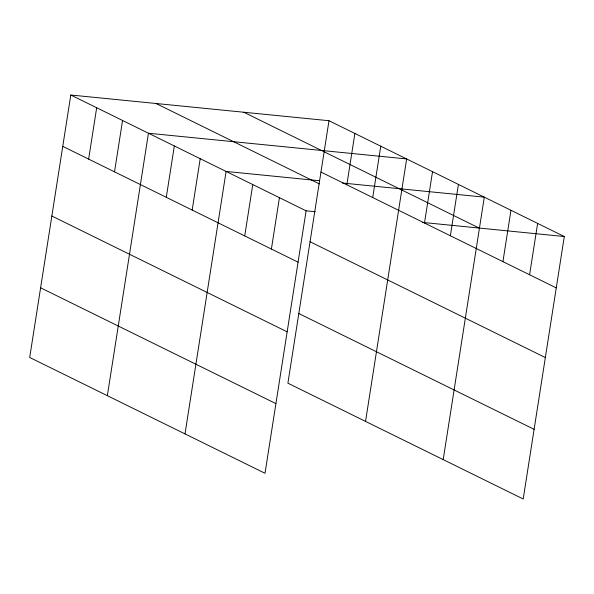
<?xml version="1.0" encoding="UTF-8"?>
<svg xmlns="http://www.w3.org/2000/svg" width="594" height="594" viewBox="0 0 594 594"><rect width="100%" height="100%" fill="white"/><g stroke="black" fill="none" stroke-linecap="round" stroke-linejoin="round"><path stroke-width="0.89" d="M70.797 95.01L29.7 357.469L265.006 473.277L306.103 210.818L70.797 95.01L328.994 120.723L564.3 236.531L523.203 498.99L287.897 383.182L328.994 120.723M88.64 159.095L96.681 107.744M114.523 171.837L122.564 120.485M107.351 395.686L148.448 133.227L406.645 158.94L365.548 421.398M166.29 197.319L174.332 145.968M192.174 210.053L200.215 158.702M185.001 433.902L226.099 171.443L319.535 180.747M244.728 235.922L252.769 184.571M271.391 249.049L279.432 197.698M346.837 184.808L354.878 133.457M372.72 197.55L380.761 146.198M424.487 223.032L432.529 171.681M450.371 235.766L458.412 184.415M443.198 459.615L484.296 197.156L342.396 183.026M502.925 261.635L510.966 210.283M529.588 274.762L537.629 223.403M306.103 210.818L315.169 211.724M422.401 222.401L564.3 236.531M243.792 112.236L479.098 228.044M320.953 172.074L556.259 287.882M156.007 103.49L319.386 183.91M310.046 241.736L545.351 357.551M62.756 146.362L298.062 262.169M298.804 313.513L534.11 429.328M51.849 216.023L287.154 331.838M40.607 287.8L275.913 403.616"/></g></svg>
